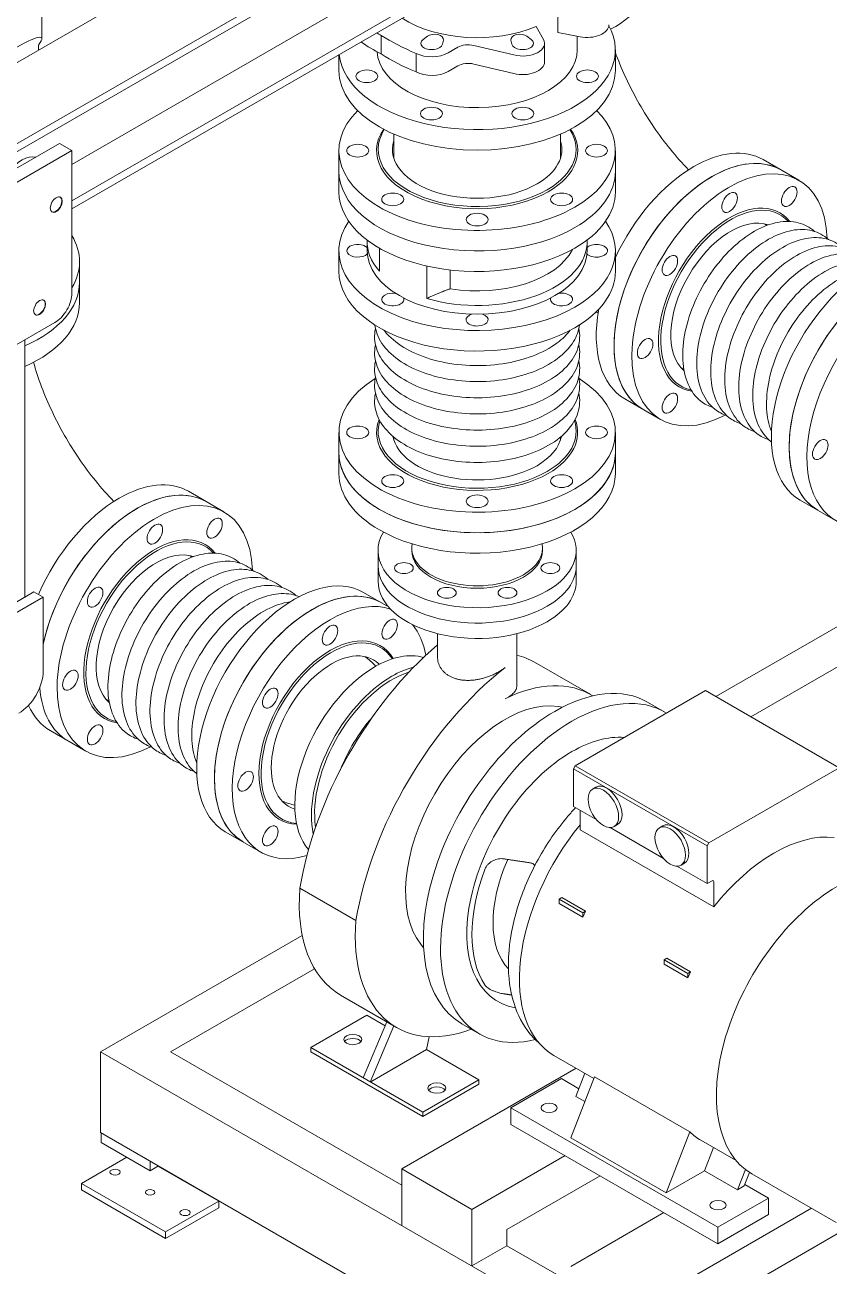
# Model space of a CAD drawing. Header units: millimetres. Extents: x -312439 to 477422, y -331570 to 212570.
# Drawn here: x 350390 to 351384, y 64140 to 65676 of the extents above; entities that cross this region are included whole.
import ezdxf

# ---------------------------------------------------------------- set-up
doc = ezdxf.new("R2010")
doc.units = ezdxf.units.MM

msp = doc.modelspace()

# ---------------------------------------------------------------- linework, layer by layer
at = {"color": 3, "linetype": 'Continuous', "lineweight": 0, "extrusion": (-5.55112e-17, 0.816497, 0.57735)}
for p, q in [((349672.139, 65219.984), (352792.291, 67021.405)), ((349758.753, 65169.978), (352878.905, 66971.398)), ((349767.414, 65164.977), (352878.905, 66961.397)), ((350448.155, 65502.996), (352839.928, 66883.887)), ((350448.155, 65457.991), (352878.905, 66861.384)), ((350448.155, 65447.99), (352878.905, 66851.383)), ((350457.549, 65382.545), (350457.549, 65331.739)), ((350427.15, 65307.282), (350365.625, 65271.76)), ((350389.976, 64967.622), (350389.976, 65285.82)), ((350401.302, 64974.161), (350326.427, 64930.932)), ((350337.767, 64924.384), (350412.642, 64967.613)), ((350401.302, 64974.161), (350412.642, 64967.613)), ((350412.642, 64967.613), (350412.642, 64876.102))]:
    msp.add_line(p, q, dxfattribs=at)
at = {"color": 0, "linetype": 'Continuous', "lineweight": 0, "extrusion": (-5.55112e-17, 0.816497, 0.57735)}
for p, q in [((350411.003, 65758.893), (350411.003, 65658.25)), ((351049.091, 65665.911), (351049.091, 65688.914)), ((351022.146, 65673.357), (351031.181, 65657.538)), ((351076.491, 65660.695), (351049.091, 65665.911)), ((350830.522, 65639.528), (350830.522, 65662.531)), ((350882.31, 65657.421), (350887.757, 65661.451)), ((350907.389, 65656.757), (350906.305, 65651.683)), ((350992.06, 65651.683), (350990.976, 65656.757)), ((351010.608, 65661.451), (351016.055, 65657.421)), ((351032.545, 65629.633), (351032.545, 65652.636)), ((351072.897, 65644.528), (351072.897, 65661.379)), ((350778.309, 65638.604), (350778.309, 65619.125)), ((350873.661, 65617.249), (350873.661, 65640.252)), ((350925.211, 65647.728), (350913.323, 65640.864)), ((350994.64, 65638.276), (350945.202, 65650.035)), ((351120.056, 65644.528), (351120.056, 65619.125)), ((350925.211, 65624.725), (350913.323, 65617.861)), ((350994.64, 65615.273), (350945.202, 65627.032)), ((350329.411, 65469.097), (350432.947, 65528.873)), ((350432.947, 65528.873), (350448.155, 65520.093)), ((350846.107, 65510.81), (350846.107, 65540.442)), ((351052.258, 65510.81), (351052.258, 65540.442)), ((350344.619, 65460.316), (350448.155, 65520.093)), ((350448.155, 65520.093), (350448.155, 65343.665)), ((350778.309, 65469.106), (350778.309, 65519.913)), ((351120.056, 65469.106), (351120.056, 65519.913)), ((351346.7, 65483.427), (351302.701, 65508.831)), ((351304.329, 65429.391), (351307.577, 65427.516)), ((350813.219, 65406.912), (350813.219, 65396.097)), ((351085.146, 65406.912), (351085.146, 65396.097)), ((350778.309, 65370.694), (350778.309, 65396.097)), ((350828.315, 65399.371), (350828.315, 65370.961)), ((351120.056, 65370.694), (351120.056, 65396.097)), ((350886.914, 65377.236), (350886.914, 65337.129)), ((350915.858, 65349.02), (350915.858, 65372.347)), ((351201.438, 65251.178), (351204.685, 65249.303)), ((351175.827, 65187.466), (351131.827, 65212.869)), ((350778.309, 65171.469), (350778.309, 65120.662)), ((350846.291, 65161.792), (350846.291, 65165.542)), ((351052.074, 65161.792), (351052.074, 65165.542)), ((351120.056, 65171.469), (351120.056, 65120.662)), ((350636.154, 65073.193), (350592.154, 65098.596)), ((351348.361, 65087.853), (351392.36, 65062.45)), ((350826.692, 64987.345), (350826.692, 65025.35)), ((350868.339, 65025.35), (350868.339, 65028.35)), ((351030.026, 65025.35), (351030.026, 65028.35)), ((351071.672, 64987.345), (351071.672, 65025.35)), ((350593.783, 65019.157), (350597.031, 65017.282)), ((350808.688, 64973.581), (350839.622, 64955.721)), ((351244.298, 64844.691), (351443.433, 64959.661)), ((350900.186, 64894.046), (350900.186, 64922.53)), ((350998.178, 64857.819), (350998.178, 64922.53)), ((351287.605, 64819.688), (351458.588, 64918.405)), ((351020.283, 64887.136), (351089.574, 64847.131)), ((351231.346, 64852.169), (351070.245, 64759.157)), ((351398.825, 64755.475), (351231.346, 64852.169)), ((350490.891, 64840.944), (350494.139, 64839.069)), ((351181.181, 64825.562), (351159.922, 64837.836)), ((351049.249, 64832.56), (351054.819, 64831.743)), ((350465.28, 64777.232), (350421.281, 64802.635)), ((351070.245, 64759.157), (351068.119, 64755.475)), ((351068.119, 64755.475), (351068.119, 64708.833)), ((351233.472, 64660.008), (351068.119, 64755.475)), ((351235.598, 64663.691), (351070.245, 64759.157)), ((351396.699, 64756.702), (351235.598, 64663.691)), ((351091.842, 64730.204), (351096.094, 64732.659)), ((351096.968, 64692.177), (351068.119, 64708.833)), ((351076.386, 64704.059), (351076.386, 64680.116)), ((351118.567, 64683.915), (351122.819, 64686.37)), ((351174.519, 64682.471), (351178.771, 64684.926)), ((350637.814, 64677.619), (350681.814, 64652.216)), ((351241.739, 64584.649), (351076.386, 64680.116)), ((351179.644, 64644.443), (351113.442, 64682.665)), ((351235.598, 64663.691), (351233.472, 64660.008)), ((351233.472, 64660.008), (351233.472, 64613.366)), ((351201.244, 64636.182), (351205.496, 64638.637)), ((351233.472, 64613.366), (351196.119, 64634.932)), ((350730.072, 64607.809), (350799.363, 64567.804)), ((351233.472, 64613.366), (351239.613, 64616.912)), ((351241.739, 64615.685), (351241.739, 64584.649)), ((351053.692, 64596.172), (351050.402, 64594.273)), ((351050.402, 64588.797), (351050.402, 64594.273)), ((351050.402, 64594.273), (351079.93, 64577.225)), ((351053.692, 64596.172), (351083.219, 64579.124)), ((351079.93, 64571.75), (351050.402, 64588.797)), ((351083.219, 64579.124), (351079.93, 64577.225)), ((351079.93, 64577.225), (351079.93, 64571.75)), ((350483.635, 64405.522), (350732.886, 64549.427)), ((350879.486, 64538.522), (350882.979, 64534.107)), ((351183.612, 64521.163), (351180.322, 64519.263)), ((351180.322, 64513.788), (351180.322, 64519.263)), ((351180.322, 64519.263), (351209.85, 64502.216)), ((351183.612, 64521.163), (351213.14, 64504.115)), ((350748.042, 64508.171), (350570.248, 64405.522)), ((351209.85, 64496.74), (351180.322, 64513.788)), ((351213.14, 64504.115), (351209.85, 64502.216)), ((351209.85, 64502.216), (351209.85, 64496.74)), ((350780.2, 64475.504), (350849.491, 64435.499)), ((350743.475, 64410.522), (350812.766, 64450.527)), ((350837.549, 64442.393), (350808.436, 64373.017)), ((350812.766, 64450.527), (350835.464, 64437.423)), ((350951.513, 64427.764), (350930.253, 64440.038)), ((350846.211, 64437.393), (350817.097, 64368.017)), ((350886.388, 64408.022), (350889.86, 64424.088)), ((350743.475, 64405.522), (350743.475, 64410.522)), ((350882.057, 64330.512), (350743.475, 64410.522)), ((350817.097, 64368.017), (350886.388, 64408.022)), ((350886.388, 64408.022), (350951.348, 64370.517)), ((351304.967, 63931.325), (350483.635, 64405.522)), ((350483.635, 64405.522), (350483.635, 64305.509)), ((350570.248, 64405.522), (350856.073, 64240.501)), ((350743.475, 64405.522), (350882.057, 64325.511)), ((351093.32, 64372.527), (351044.187, 64400.894)), ((350856.073, 64260.503), (351071.712, 64385.003)), ((351082.481, 64378.785), (351071.354, 64350.11)), ((350951.348, 64370.517), (350882.057, 64330.512)), ((350882.057, 64325.511), (350951.348, 64365.516)), ((350951.348, 64365.516), (350951.348, 64370.517)), ((350990.914, 64336.081), (351053.512, 64372.222)), ((351075.098, 64359.759), (351053.512, 64372.222)), ((351094.089, 64374.508), (351064.859, 64299.172)), ((351212.198, 64306.318), (351094.089, 64374.508)), ((351082.194, 64343.851), (351071.354, 64350.11)), ((350882.057, 64325.511), (350882.057, 64330.512)), ((350990.914, 64336.081), (351246.897, 64188.289)), ((350990.914, 64336.081), (350990.914, 64315.624)), ((351246.897, 64167.832), (350990.914, 64315.624)), ((351304.967, 63831.312), (350483.635, 64305.509)), ((350484.233, 64293.254), (350484.233, 64305.164)), ((351212.198, 64306.318), (351182.968, 64230.981)), ((350484.233, 64293.254), (350544.862, 64258.249)), ((351182.968, 64230.981), (351064.859, 64299.172)), ((351269.35, 64270.896), (351225.839, 64296.017)), ((351230.33, 64258.325), (351241.456, 64287.001)), ((350459.916, 64242.535), (350515.998, 64274.914)), ((350544.862, 64258.249), (350544.862, 64270.159)), ((350942.686, 64210.497), (351057.843, 64276.983)), ((350544.862, 64258.249), (350555.177, 64264.204)), ((350554.606, 64263.875), (350629.678, 64220.532)), ((350856.073, 64190.494), (350856.073, 64260.503)), ((350942.686, 64210.497), (350856.073, 64260.503)), ((351182.968, 64230.981), (351230.33, 64258.325)), ((351271.195, 64234.732), (351230.33, 64258.325)), ((351280.921, 64259.796), (351271.195, 64234.732)), ((351279.378, 64239.456), (351285.91, 64256.29)), ((351393.231, 64194.243), (351288.667, 64254.613)), ((350459.916, 64234.534), (350459.916, 64242.535)), ((350563.852, 64182.527), (350459.916, 64242.535)), ((350985.993, 64185.494), (351101.15, 64251.979)), ((351279.378, 64239.456), (351271.195, 64234.732)), ((351309.495, 64224.43), (351280.127, 64241.386)), ((350563.852, 64174.526), (350459.916, 64234.534)), ((351246.897, 64188.289), (351309.495, 64224.43)), ((351309.495, 64224.43), (351309.495, 64203.973)), ((350629.678, 64220.532), (350563.852, 64182.527)), ((350629.678, 64212.531), (350563.852, 64174.526)), ((350629.678, 64212.531), (350629.678, 64220.532)), ((350942.686, 64140.488), (350942.686, 64210.497)), ((351151.425, 64089.982), (351362.621, 64211.916)), ((351064.812, 64139.988), (351179.968, 64206.474)), ((351309.495, 64203.973), (351246.897, 64167.832)), ((350563.852, 64174.526), (350563.852, 64182.527)), ((350985.993, 64165.491), (350985.993, 64185.494)), ((351194.732, 64064.978), (351407.102, 64187.59)), ((351246.897, 64188.289), (351246.897, 64167.832)), ((350985.993, 64165.491), (350942.686, 64140.488)), ((350985.993, 64165.491), (351064.812, 64119.985))]:
    msp.add_line(p, q, dxfattribs=at)
at = {"color": 0, "linetype": 'Continuous', "lineweight": 0}
for centre, major_axis, ratio, start_param, end_param in [((350997.222, 65741.973), (-170.874, 0), 0.57735027, 2.32505163, 3.14159265), ((350949.182, 65731.039), (-123.715, 0), 0.57735027, 0.7238005, 2.20157488), ((350949.182, 65644.528), (-170.874, 0), 0.57735027, 0.05838482, 3.44945026), ((351084.982, 65675.561), (27.112, 0), 0.57735027, 4.39388168, 6.28318531), ((350286.676, 65567.753), (124.003, 91.611), 0.09789593, 5.96786838, 8.02490344), ((351004.328, 65751.708), (-260.694, 0), 0.57735027, 0.70361666, 0.84101764), ((351004.328, 65774.711), (-260.694, 0), 0.57735027, 0.81177877, 0.84101764), ((351024.823, 65762.878), (-260.694, 0), 0.57735027, 0.72977869, 0.95225659), ((350892.933, 65652.636), (-13.474, 0), 0.57735027, 5.62055264, 9.30201088), ((350896.448, 65657.536), (11.024, 0), 0.57735027, 6.16041823, 8.76214529), ((350938.203, 65640.227), (-18.373, 0), 0.57735027, 4.32160129, 5.49778714), ((351001.917, 65657.536), (11.024, 0), 0.57735027, 0.66263109, 3.26435815), ((351005.432, 65652.636), (-13.474, 0), 0.57735027, 0.1227655, 3.80422374), ((351005.432, 65652.636), (-27.112, 0), 0.57735027, 1.16137975, 3.46009996), ((350949.182, 65644.528), (-123.715, 0), 0.57735027, 0.03300457, 3.14159265), ((351024.823, 65739.875), (-260.694, 0), 0.57735027, 0.72977869, 0.95225659), ((350892.933, 65652.636), (-28.836, 0), 0.57735027, 0.83882349, 2.35619449), ((350938.203, 65617.224), (-18.373, 0), 0.57735027, 4.32160129, 5.49778714), ((351005.432, 65629.633), (-27.112, 0), 0.57735027, 1.16137975, 3.14159265), ((350949.182, 65619.125), (-170.874, 0), 0.57735027, 0, 3.14159265), ((350892.933, 65629.633), (-28.836, 0), 0.57735027, 0.83882349, 2.35619449), ((350949.182, 65519.913), (-170.874, 0), 0.57735027, 5.75631391, 8.6393798), ((350949.182, 65519.913), (-170.874, 0), 0.57735027, 2.35619449, 3.66846405), ((350949.182, 65519.913), (124.327, 0), 0.57735027, 2.76310897, 5.49778714), ((350949.182, 65521.513), (122.368, 0), 0.57735027, 2.78715383, 5.49778714), ((350949.182, 65521.513), (122.368, 0), 0.57735027, 5.49778714, 6.63762413), ((350949.182, 65519.913), (124.327, 0), 0.57735027, 5.49778714, 6.66166899), ((350949.182, 65521.513), (104.729, 0), 0.57735027, 2.96365333, 5.49778714), ((350949.182, 65521.513), (104.729, 0), 0.57735027, 5.49778714, 6.46112463), ((351239.264, 65348.148), (-85.437, -147.981), 0.57735027, 3.14159265, 6.28318531), ((351261.263, 65335.447), (-85.437, -147.981), 0.57735027, 2.40088063, 7.02389733), ((351217.264, 65360.85), (-85.437, -147.981), 0.57735027, 3.14159265, 3.92699082), ((351217.264, 65360.85), (-85.437, -147.981), 0.57735027, 3.92699082, 4.86187121), ((351239.264, 65348.148), (85.437, 147.981), 0.57735027, 0, 0.78539816), ((350949.182, 65494.509), (170.874, 0), 0.57735027, 3.14159265, 5.49778714), ((350949.182, 65494.509), (170.874, 0), 0.57735027, 5.49778714, 6.28318531), ((351239.264, 65348.148), (85.437, 147.981), 0.57735027, 0.78539816, 3.14159265), ((350949.182, 65469.106), (170.874, 0), 0.57735027, 3.14159265, 5.49778714), ((350949.182, 65469.106), (170.874, 0), 0.57735027, 5.49778714, 6.28318531), ((351261.263, 65335.447), (-62.164, -107.671), 0.57735027, 2.91551375, 6.50926421), ((351262.649, 65334.646), (-61.184, -105.973), 0.57735027, 2.95808865, 6.46668931), ((351262.649, 65334.646), (-52.364, -90.698), 0.57735027, 3.24907876, 6.1756992), ((350949.182, 65396.097), (170.874, 0), 0.57735027, 2.76255435, 5.49778714), ((350949.182, 65396.097), (170.874, 0), 0.57735027, 5.49778714, 6.66222361), ((350949.182, 65406.912), (-135.964, 0), 0.57735027, 6.25269826, 6.75890086), ((350949.182, 65406.912), (-135.964, 0), 0.57735027, 1.09508077, 3.1720797), ((351433.798, 65235.834), (-85.437, -147.981), 0.57735027, 3.14159265, 6.28318531), ((350801.582, 65396.097), (13.596, 0), 0.57735027, 2.35619449, 5.76390567), ((350801.582, 65396.097), (13.596, 0), 0.57735027, 0.543593, 2.35619449), ((350949.182, 65396.097), (-135.964, 0), 0.57735027, 0, 3.14159265), ((350949.182, 65417.072), (-122.49, 0), 0.57735027, 1.29526549, 2.86302008), ((351096.783, 65396.097), (13.596, 0), 0.57735027, 3.66087229, 8.6393798), ((351096.783, 65396.097), (13.596, 0), 0.57735027, 2.35619449, 2.59799965), ((351455.797, 65223.132), (85.437, 147.981), 0.57735027, 0, 3.14159265), ((351455.797, 65223.132), (-85.437, -147.981), 0.57735027, 3.14159265, 6.28318531), ((351477.797, 65210.431), (-85.437, -147.981), 0.57735027, 3.25779754, 6.83046678), ((350949.182, 65370.694), (-170.874, 0), 0.57735027, 0, 2.35619449), ((350949.182, 65370.694), (-170.874, 0), 0.57735027, 2.35619449, 3.14159265), ((350844.813, 65335.839), (13.596, 0), 0.57735027, 1.3046778, 2.35619449), ((351053.552, 65335.839), (13.596, 0), 0.57735027, 2.87547412, 8.12010016), ((350844.813, 65335.839), (13.596, 0), 0.57735027, 2.35619449, 6.54930384), ((350949.182, 65310.88), (13.596, 0), 0.57735027, 2.35619449, 7.334702), ((350949.182, 65310.88), (13.596, 0), 0.57735027, 2.09007596, 2.35619449), ((351217.264, 65360.85), (-85.437, -147.981), 0.57735027, 5.27452148, 6.28318531), ((350949.182, 65171.469), (-170.874, 0), 0.57735027, 5.54247328, 8.6393798), ((350949.182, 65171.469), (-170.874, 0), 0.57735027, 2.35619449, 3.88230468), ((350949.182, 65171.469), (-124.327, 0), 0.57735027, 6.0571064, 8.6393798), ((350949.182, 65173.069), (122.368, 0), 0.57735027, 2.95808865, 5.49778714), ((350949.182, 65173.069), (122.368, 0), 0.57735027, 5.49778714, 6.46668931), ((350949.182, 65171.469), (-124.327, 0), 0.57735027, 2.35619449, 3.36767156), ((350949.182, 65173.069), (104.729, 0), 0.57735027, 3.24907876, 5.49778714), ((350949.182, 65173.069), (104.729, 0), 0.57735027, 5.49778714, 6.1756992), ((350949.182, 65146.065), (170.874, 0), 0.57735027, 3.14159265, 5.49778714), ((350949.182, 65146.065), (-170.874, 0), 0.57735027, 0, 0.78539816), ((350949.182, 65146.065), (-170.874, 0), 0.57735027, 0.78539816, 3.14159265), ((350949.182, 65146.065), (170.874, 0), 0.57735027, 5.49778714, 6.28318531), ((350949.182, 65120.662), (170.874, 0), 0.57735027, 3.14159265, 3.92699082), ((350949.182, 65120.662), (170.874, 0), 0.57735027, 3.92699082, 6.28318531), ((350528.717, 64937.914), (-85.437, -147.981), 0.57735027, 3.14159265, 5.21644143), ((350550.717, 64925.212), (-85.437, -147.981), 0.57735027, 2.40088063, 7.02389733), ((350506.717, 64950.616), (-85.437, -147.981), 0.57735027, 3.14159265, 3.92699082), ((350528.717, 64937.914), (85.437, 147.981), 0.57735027, 0, 0.78539816), ((350506.717, 64950.616), (-85.437, -147.981), 0.57735027, 3.92699082, 4.90266523), ((350528.717, 64937.914), (85.437, 147.981), 0.57735027, 0.78539816, 2.07484878), ((350550.717, 64925.212), (-62.164, -107.671), 0.57735027, 2.91551375, 6.50926421), ((350552.103, 64924.412), (-61.184, -105.973), 0.57735027, 2.95808865, 6.46668931), ((350949.182, 65025.35), (-122.49, 0), 0.57735027, 5.95438585, 8.6393798), ((350949.182, 65025.35), (-122.49, 0), 0.57735027, 2.35619449, 3.47039211), ((350552.103, 64924.412), (-52.364, -90.698), 0.57735027, 3.24907876, 6.1756992), ((350949.182, 65028.35), (-80.843, 0), 0.57735027, 6.17068429, 8.6393798), ((350949.182, 65025.35), (-80.843, 0), 0.57735027, 0, 3.14159265), ((350949.182, 65028.35), (-80.843, 0), 0.57735027, 2.35619449, 3.25409367), ((350949.182, 65006.348), (-122.49, 0), 0.57735027, 0, 2.35619449), ((350949.182, 65006.348), (122.49, 0), 0.57735027, 3.14159265, 5.49778714), ((350949.182, 65006.348), (-122.49, 0), 0.57735027, 2.35619449, 3.14159265), ((350949.182, 65006.348), (122.49, 0), 0.57735027, 5.49778714, 6.28318531), ((350723.251, 64825.6), (-85.437, -147.981), 0.57735027, 3.14159265, 6.28318531), ((350745.251, 64812.898), (85.437, 147.981), 0.57735027, 0, 3.14159265), ((350745.251, 64812.898), (-85.437, -147.981), 0.57735027, 3.14159265, 6.28318531), ((350949.182, 64987.345), (122.49, 0), 0.57735027, 3.14159265, 5.49778714), ((350949.182, 64987.345), (122.49, 0), 0.57735027, 5.49778714, 6.28318531), ((350767.251, 64800.197), (-85.437, -147.981), 0.57735027, 3.25779754, 6.83046678), ((350767.251, 64800.197), (-85.437, -147.981), 0.57735027, 2.55320187, 2.91955084), ((350767.251, 64800.197), (-62.164, -107.671), 0.57735027, 2.83101869, 6.58061683), ((350768.637, 64799.396), (61.184, 105.973), 0.57735027, 6.00218846, 9.692299), ((350768.637, 64799.396), (52.364, 90.698), 0.57735027, 6.13454647, 9.55994098), ((350954.534, 64682.991), (162.178, 280.901), 0.57735027, 1.0246297, 2.14926642), ((350822.9, 64767.217), (-70.126, -121.461), 0.57735027, 3.27906707, 3.92699082), ((350902.164, 64682.549), (118.119, 204.587), 0.57735027, 0, 0.17306186), ((350822.9, 64767.217), (-70.126, -121.461), 0.57735027, 3.92699082, 6.09301787), ((350843.514, 64755.316), (70.126, 121.461), 0.57735027, 0.78539816, 2.57224052), ((350843.514, 64755.316), (67.37, 116.687), 0.57735027, 0.56107712, 2.51834837), ((351023.824, 64642.986), (162.178, 280.901), 0.57735027, 0.96068103, 2.14926642), ((350843.514, 64755.316), (70.126, 121.461), 0.57735027, 0.50718498, 0.78539816), ((350528.717, 64937.914), (-85.437, -147.981), 0.57735027, 5.58820581, 6.28318531), ((350528.717, 64937.914), (85.437, 147.981), 0.57735027, 2.44661315, 3.14159265), ((350971.455, 64642.544), (118.119, 204.587), 0.57735027, 6.2612187, 6.99444699), ((351045.087, 64638.937), (114.834, 198.899), 0.57735027, 0, 0.78539816), ((350983.828, 64674.306), (87.084, 150.833), 0.57735027, 0.22537246, 2.91622019), ((351066.347, 64626.663), (114.834, 198.899), 0.57735027, 6.26557505, 7.06858347), ((350506.717, 64950.616), (-85.437, -147.981), 0.57735027, 5.87974787, 6.28318531), ((351045.087, 64638.937), (114.834, 198.899), 0.57735027, 0.78539816, 3.14159265), ((350861.703, 64744.815), (67.37, 116.687), 0.57735027, 1.24510116, 1.8226036), ((351066.347, 64626.663), (114.834, 198.899), 0.57735027, 0.78539816, 3.64421708), ((351066.347, 64626.663), (91.867, 159.119), 0.57735027, 0.26612846, 0.78539816), ((351066.347, 64626.663), (91.867, 159.119), 0.57735027, 0.78539816, 3.35938218), ((351109.457, 64709.515), (13.363, -23.145), 0.57735027, 0, 3.14159265), ((351147.488, 64579.816), (103.301, 178.922), 0.57735027, 1.29370703, 3.14159265), ((351192.133, 64661.781), (13.363, -23.145), 0.57735027, 0, 3.14159265), ((351316.148, 64482.44), (-103.301, -178.922), 0.57735027, 3.39257562, 4.46140601), ((351070.599, 64624.208), (71.972, 124.659), 0.57735027, 1.74703907, 2.97864615), ((351070.599, 64624.208), (90.466, 156.691), 0.57735027, 1.853373, 2.85901598), ((350903.159, 64688.474), (-122.959, -212.97), 0.57735027, 5.40168289, 6.28318531), ((351394.189, 64437.384), (105.522, 182.77), 0.57735027, 0.78539816, 3.14159265), ((351239.613, 64614.457), (1.503, 2.604), 0.57735027, 5.49778714, 7.06858347), ((351201.582, 64548.585), (-103.301, -178.922), 0.57735027, 4.87149733, 4.91100557), ((350972.45, 64648.469), (-122.959, -212.97), 0.57735027, 5.40168289, 6.89290617), ((351331.502, 64473.576), (-103.301, -178.922), 0.57735027, 4.87149733, 4.91100557), ((350795.444, 64415.523), (11.024, 0), 0.57735027, 0.40371469, 2.73787797), ((350899.38, 64355.515), (11.024, 0), 0.57735027, 0.40371469, 2.73787797), ((351329.14, 64474.939), (103.301, 178.922), 0.57735027, 2.99889229, 3.14159265)]:
    msp.add_ellipse(centre, major_axis=major_axis, ratio=ratio, start_param=start_param, end_param=end_param, dxfattribs=at)
for centre, major_axis in [((350812.817, 65611.917), (-13.596, 0)), ((351085.548, 65611.917), (-13.596, 0)), ((350892.698, 65565.798), (-13.596, 0)), ((351005.667, 65565.798), (-13.596, 0)), ((350801.582, 65519.913), (-13.596, 0)), ((351096.783, 65519.913), (-13.596, 0)), ((350844.813, 65459.655), (-13.596, 0)), ((351053.552, 65459.655), (-13.596, 0)), ((351261.263, 65455.962), (-6.798, -11.775)), ((351335.064, 65463.272), (-6.798, -11.775)), ((350949.182, 65434.696), (-13.596, 0)), ((351187.463, 65378.055), (-6.798, -11.775)), ((351156.894, 65275.189), (-6.798, -11.775)), ((351187.463, 65207.621), (-6.798, -11.775)), ((350801.582, 65171.469), (-13.596, 0)), ((351096.783, 65171.469), (-13.596, 0)), ((351373.428, 65150.173), (-6.798, -11.775)), ((350844.813, 65111.211), (-13.596, 0)), ((351053.552, 65111.211), (-13.596, 0)), ((350949.182, 65086.251), (-13.596, 0)), ((350624.517, 65053.038), (-6.798, -11.775)), ((350550.717, 65045.728), (-6.798, -11.775)), ((350858.65, 65003.699), (11.637, 0)), ((351039.715, 65003.699), (11.637, 0)), ((350476.917, 64967.821), (-6.798, -11.775)), ((350911.683, 64973.081), (11.637, 0)), ((350986.682, 64973.081), (11.637, 0)), ((350767.251, 64920.712), (-6.798, -11.775)), ((350841.051, 64928.022), (-6.798, -11.775)), ((350446.348, 64864.955), (-6.798, -11.775)), ((350693.451, 64842.805), (-6.798, -11.775)), ((350476.917, 64797.387), (-6.798, -11.775)), ((350662.882, 64739.939), (-6.798, -11.775)), ((351105.205, 64707.06), (13.363, -23.145)), ((350693.451, 64672.371), (-6.798, -11.775)), ((351187.881, 64659.326), (13.363, -23.145)), ((350795.444, 64420.523), (-11.024, 0)), ((350899.38, 64360.516), (-11.024, 0)), ((351038.158, 64336.081), (-10.022, 0)), ((350501.49, 64256.537), (-6.431, 0)), ((350544.797, 64231.534), (-5.818, 0)), ((350588.104, 64206.53), (-6.431, 0)), ((351246.897, 64215.566), (10.022, 0))]:
    msp.add_ellipse(centre, major_axis=major_axis, ratio=0.57735027, dxfattribs=at)
at = {"color": 3, "linetype": 'Continuous', "lineweight": 0}
for centre, major_axis, start_param, end_param in [((350386.691, 65477.448), (19.132, 33.138), 0.12737858, 1.44341775), ((350428.415, 65453.358), (5.23, 9.059), 3.17662725, 5.49778714), ((350428.415, 65453.358), (5.23, 9.059), 5.49778714, 6.24815071), ((350286.676, 65382.545), (-170.874, 0), 2.80846561, 3.4747197), ((350286.676, 65357.142), (-170.874, 0), 2.21998604, 3.14159265), ((350427.15, 65331.537), (-14.853, -25.726), 0.78539816, 2.35619449), ((350286.676, 65331.739), (-170.874, 0), 2.21998604, 3.14159265), ((350407.827, 65326.167), (5.23, 9.059), 3.17662725, 5.49778714), ((350407.827, 65326.167), (5.23, 9.059), 5.49778714, 6.24815071), ((350382.597, 64858.755), (-21.245, -36.797), 0.78539816, 2.35619449)]:
    msp.add_ellipse(centre, major_axis=major_axis, ratio=0.57735027, start_param=start_param, end_param=end_param, dxfattribs=at)
for centre in [(350428.782, 65453.147), (350408.194, 65325.955)]:
    msp.add_ellipse(centre, major_axis=(5.23, 9.059), ratio=0.57735027, dxfattribs=at)
at = {"color": 0, "linetype": 'Continuous', "lineweight": 0}
for points, knots in [([(350407.347, 65651.083), (350407.301, 65651.022), (350407.257, 65650.947), (350407.138, 65650.69), (350407.068, 65650.47), (350406.954, 65649.932), (350406.91, 65649.614), (350406.851, 65648.902), (350406.837, 65648.508), (350406.837, 65647.682), (350406.851, 65647.227), (350406.91, 65646.259), (350406.954, 65645.747), (350407.044, 65644.928), (350407.08, 65644.627), (350407.12, 65644.326)], [17.89795356, 17.89795356, 17.89795356, 17.89795356, 18.55921682, 18.55921682, 19.79774199, 19.79774199, 21.03626716, 21.03626716, 22.27479234, 22.27479234, 23.51331751, 23.51331751, 24.75184268, 24.75184268, 25.45758956, 25.45758956, 25.45758956, 25.45758956]), ([(351120.056, 65641.275), (351120.447, 65640.21), (351120.843, 65639.145), (351128.849, 65617.903), (351138.481, 65597.46), (351161.04, 65558.028), (351174.011, 65539.067), (351195.237, 65512.863), (351202.891, 65504.256), (351210.628, 65496.326)], [0.493285146, 0.493285146, 0.493285146, 0.493285146, 0.507609134, 0.507609134, 0.778558045, 0.778558045, 1.053396997, 1.053396997, 1.20100199, 1.20100199, 1.20100199, 1.20100199]), ([(351366.228, 65419.992), (351360.533, 65425.173), (351353.696, 65428.848), (351338.345, 65432.788), (351329.8, 65432.907), (351311.594, 65429.53), (351301.878, 65425.78), (351282.434, 65414.709), (351272.708, 65407.297), (351254.377, 65389.67), (351245.773, 65379.461), (351230.516, 65357.3), (351223.86, 65345.356), (351213.126, 65320.881), (351209.05, 65308.355), (351203.908, 65283.894), (351202.851, 65271.966), (351203.996, 65249.874), (351206.198, 65239.704), (351213.805, 65222.475), (351219.129, 65215.321), (351230.21, 65206.607), (351235.176, 65203.98), (351240.527, 65202.272)], [0.66022736, 0.66022736, 0.66022736, 0.66022736, 0.94527954, 0.94527954, 1.24360278, 1.24360278, 1.56390403, 1.56390403, 1.8920444, 1.8920444, 2.21939584, 2.21939584, 2.5456685, 2.5456685, 2.87204299, 2.87204299, 3.19962738, 3.19962738, 3.52747854, 3.52747854, 3.84420963, 3.84420963, 4.05216162, 4.05216162, 4.05216162, 4.05216162]), ([(351383.551, 65409.991), (351377.856, 65415.172), (351371.019, 65418.846), (351355.667, 65422.786), (351347.123, 65422.905), (351328.916, 65419.529), (351319.201, 65415.779), (351299.757, 65404.707), (351290.031, 65397.296), (351271.699, 65379.668), (351263.096, 65369.46), (351247.839, 65347.298), (351241.183, 65335.354), (351230.449, 65310.88), (351226.372, 65298.353), (351221.23, 65273.893), (351220.174, 65261.965), (351221.319, 65239.873), (351223.521, 65229.703), (351231.128, 65212.474), (351236.451, 65205.319), (351247.533, 65196.606), (351252.499, 65193.979), (351257.85, 65192.271)], [0.66022736, 0.66022736, 0.66022736, 0.66022736, 0.94527954, 0.94527954, 1.24360278, 1.24360278, 1.56390403, 1.56390403, 1.8920444, 1.8920444, 2.21939584, 2.21939584, 2.5456685, 2.5456685, 2.87204299, 2.87204299, 3.19962738, 3.19962738, 3.52747854, 3.52747854, 3.84420963, 3.84420963, 4.05216162, 4.05216162, 4.05216162, 4.05216162]), ([(351400.873, 65399.99), (351395.178, 65405.171), (351388.342, 65408.845), (351372.99, 65412.785), (351364.445, 65412.904), (351346.239, 65409.528), (351336.524, 65405.778), (351317.079, 65394.706), (351307.353, 65387.294), (351289.022, 65369.667), (351280.418, 65359.459), (351265.162, 65337.297), (351258.506, 65325.353), (351247.771, 65300.878), (351243.695, 65288.352), (351238.553, 65263.892), (351237.497, 65251.964), (351238.641, 65229.872), (351240.844, 65219.701), (351248.45, 65202.473), (351253.774, 65195.318), (351264.856, 65186.605), (351269.822, 65183.977), (351275.172, 65182.269)], [0.66022736, 0.66022736, 0.66022736, 0.66022736, 0.94527954, 0.94527954, 1.24360278, 1.24360278, 1.56390403, 1.56390403, 1.8920444, 1.8920444, 2.21939584, 2.21939584, 2.5456685, 2.5456685, 2.87204299, 2.87204299, 3.19962738, 3.19962738, 3.52747854, 3.52747854, 3.84420963, 3.84420963, 4.05216162, 4.05216162, 4.05216162, 4.05216162]), ([(351418.196, 65389.988), (351412.501, 65395.169), (351405.664, 65398.844), (351390.313, 65402.784), (351381.768, 65402.903), (351363.562, 65399.526), (351353.847, 65395.776), (351334.402, 65384.705), (351324.676, 65377.293), (351306.345, 65359.666), (351297.741, 65349.458), (351282.484, 65327.296), (351275.828, 65315.352), (351265.094, 65290.877), (351261.018, 65278.351), (351255.876, 65253.891), (351254.819, 65241.963), (351255.964, 65219.87), (351258.167, 65209.7), (351265.773, 65192.472), (351271.097, 65185.317), (351282.178, 65176.603), (351287.145, 65173.976), (351292.495, 65172.268)], [0.66022736, 0.66022736, 0.66022736, 0.66022736, 0.94527954, 0.94527954, 1.24360278, 1.24360278, 1.56390403, 1.56390403, 1.8920444, 1.8920444, 2.21939584, 2.21939584, 2.5456685, 2.5456685, 2.87204299, 2.87204299, 3.19962738, 3.19962738, 3.52747854, 3.52747854, 3.84420963, 3.84420963, 4.05216162, 4.05216162, 4.05216162, 4.05216162]), ([(351435.519, 65379.987), (351429.824, 65385.168), (351422.987, 65388.843), (351407.635, 65392.783), (351399.091, 65392.902), (351380.884, 65389.525), (351371.169, 65385.775), (351351.725, 65374.703), (351341.999, 65367.292), (351323.667, 65349.664), (351315.064, 65339.456), (351299.807, 65317.294), (351293.151, 65305.351), (351282.417, 65280.876), (351278.34, 65268.35), (351273.198, 65243.889), (351272.142, 65231.961), (351273.287, 65209.869), (351275.489, 65199.699), (351283.096, 65182.47), (351288.419, 65175.316), (351299.501, 65166.602), (351304.467, 65163.975), (351309.818, 65162.267)], [0.66022736, 0.66022736, 0.66022736, 0.66022736, 0.94527954, 0.94527954, 1.24360278, 1.24360278, 1.56390403, 1.56390403, 1.8920444, 1.8920444, 2.21939584, 2.21939584, 2.5456685, 2.5456685, 2.87204299, 2.87204299, 3.19962738, 3.19962738, 3.52747854, 3.52747854, 3.84420963, 3.84420963, 4.05216162, 4.05216162, 4.05216162, 4.05216162]), ([(351439.532, 65378.505), (351437.363, 65379.42), (351435.116, 65380.174), (351424.958, 65382.781), (351416.413, 65382.9), (351398.207, 65379.524), (351388.492, 65375.774), (351369.048, 65364.702), (351359.321, 65357.291), (351340.99, 65339.663), (351332.386, 65329.455), (351317.13, 65307.293), (351310.474, 65295.349), (351299.739, 65270.874), (351295.663, 65258.348), (351290.521, 65233.888), (351289.465, 65221.96), (351290.61, 65199.868), (351292.812, 65189.698), (351300.418, 65172.469), (351305.742, 65165.314), (351312.656, 65159.878), (351312.881, 65159.704), (351313.108, 65159.533)], [0.85757682, 0.85757682, 0.85757682, 0.85757682, 0.94527954, 0.94527954, 1.24360278, 1.24360278, 1.56390403, 1.56390403, 1.8920444, 1.8920444, 2.21939584, 2.21939584, 2.5456685, 2.5456685, 2.87204299, 2.87204299, 3.19962738, 3.19962738, 3.52747854, 3.52747854, 3.84420963, 3.84420963, 3.85481216, 3.85481216, 3.85481216, 3.85481216]), ([(351428.293, 65372.029), (351427.166, 65371.877), (351426.034, 65371.697), (351415.456, 65369.746), (351405.728, 65366), (351386.255, 65354.932), (351376.513, 65347.517), (351358.152, 65329.877), (351349.534, 65319.66), (351334.254, 65297.478), (351327.587, 65285.522), (351316.834, 65261.02), (351312.75, 65248.479), (351307.597, 65223.984), (351306.537, 65212.037), (351307.649, 65190.56), (351309.633, 65180.924), (351313.097, 65172.504)], [1.20426216, 1.20426216, 1.20426216, 1.20426216, 1.24278882, 1.24278882, 1.56302814, 1.56302814, 1.89134823, 1.89134823, 2.21887437, 2.21887437, 2.54529526, 2.54529526, 2.87181858, 2.87181858, 3.19957844, 3.19957844, 3.50812682, 3.50812682, 3.50812682, 3.50812682]), ([(350823.482, 65300.108), (350823.201, 65298.82), (350822.974, 65297.526), (350821.765, 65288.404), (350822.754, 65280.434), (350828.621, 65265.108), (350833.576, 65257.779), (350847.127, 65244.117), (350855.955, 65237.869), (350876.493, 65227.311), (350888.25, 65223.035), (350913.368, 65216.917), (350926.721, 65215.069), (350953.699, 65213.943), (350967.318, 65214.659), (350993.523, 65218.587), (351006.103, 65221.8), (351029.013, 65230.477), (351039.333, 65235.946), (351056.593, 65248.724), (351063.55, 65256.035), (351072.968, 65271.642), (351075.595, 65279.899), (351076.09, 65292.213), (351075.737, 65296.192), (351074.883, 65300.108)], [2.23102369, 2.23102369, 2.23102369, 2.23102369, 2.27981164, 2.27981164, 2.57372041, 2.57372041, 2.8762787, 2.8762787, 3.19952139, 3.19952139, 3.52776299, 3.52776299, 3.85483092, 3.85483092, 4.18102291, 4.18102291, 4.50756468, 4.50756468, 4.83542896, 4.83542896, 5.16253334, 5.16253334, 5.47458971, 5.47458971, 5.62295795, 5.62295795, 5.62295795, 5.62295795]), ([(350822.759, 65304.324), (350823.244, 65300.453), (350824.216, 65296.62), (350828.621, 65285.111), (350833.576, 65277.782), (350847.127, 65264.12), (350855.955, 65257.872), (350876.493, 65247.314), (350888.25, 65243.038), (350913.368, 65236.919), (350926.721, 65235.071), (350953.699, 65233.945), (350967.318, 65234.661), (350993.523, 65238.589), (351006.103, 65241.803), (351029.013, 65250.48), (351039.333, 65255.949), (351056.593, 65268.726), (351063.55, 65276.038), (351072.246, 65290.448), (351074.729, 65297.318), (351075.606, 65304.324)], [2.42837314, 2.42837314, 2.42837314, 2.42837314, 2.57372041, 2.57372041, 2.8762787, 2.8762787, 3.19952139, 3.19952139, 3.52776299, 3.52776299, 3.85483092, 3.85483092, 4.18102291, 4.18102291, 4.50756468, 4.50756468, 4.83542896, 4.83542896, 5.16253334, 5.16253334, 5.42560849, 5.42560849, 5.42560849, 5.42560849]), ([(350833.987, 65297.829), (350835.809, 65295.466), (350837.824, 65293.175), (350847.029, 65283.892), (350855.87, 65277.634), (350876.438, 65267.06), (350888.213, 65262.778), (350913.366, 65256.654), (350926.736, 65254.805), (350953.745, 65253.683), (350967.38, 65254.402), (350993.613, 65258.342), (351006.206, 65261.563), (351029.141, 65270.261), (351039.472, 65275.743), (351054.522, 65286.902), (351060.005, 65292.158), (351064.378, 65297.829)], [2.77505848, 2.77505848, 2.77505848, 2.77505848, 2.87617692, 2.87617692, 3.19946901, 3.19946901, 3.5278984, 3.5278984, 3.85513103, 3.85513103, 4.18146828, 4.18146828, 4.50816487, 4.50816487, 4.83621388, 4.83621388, 5.07892315, 5.07892315, 5.07892315, 5.07892315]), ([(350823.482, 65280.105), (350823.201, 65278.818), (350822.974, 65277.523), (350821.765, 65268.401), (350822.754, 65260.432), (350828.621, 65245.106), (350833.576, 65237.777), (350847.127, 65224.115), (350855.955, 65217.866), (350876.493, 65207.309), (350888.25, 65203.033), (350913.368, 65196.914), (350926.721, 65195.066), (350953.699, 65193.94), (350967.318, 65194.656), (350993.523, 65198.584), (351006.103, 65201.798), (351029.013, 65210.475), (351039.333, 65215.944), (351056.593, 65228.721), (351063.55, 65236.033), (351072.968, 65251.639), (351075.595, 65259.896), (351076.09, 65272.21), (351075.737, 65276.19), (351074.883, 65280.105)], [2.23102369, 2.23102369, 2.23102369, 2.23102369, 2.27981164, 2.27981164, 2.57372041, 2.57372041, 2.8762787, 2.8762787, 3.19952139, 3.19952139, 3.52776299, 3.52776299, 3.85483092, 3.85483092, 4.18102291, 4.18102291, 4.50756468, 4.50756468, 4.83542896, 4.83542896, 5.16253334, 5.16253334, 5.47458971, 5.47458971, 5.62295795, 5.62295795, 5.62295795, 5.62295795]), ([(350400.684, 65258.254), (350403.484, 65248.296), (350406.831, 65238.106), (350418.303, 65207.668), (350427.934, 65187.226), (350450.493, 65147.794), (350463.464, 65128.833), (350484.691, 65102.629), (350492.345, 65094.021), (350500.082, 65086.092)], [0.369794337, 0.369794337, 0.369794337, 0.369794337, 0.507609134, 0.507609134, 0.778558045, 0.778558045, 1.053396997, 1.053396997, 1.20100199, 1.20100199, 1.20100199, 1.20100199]), ([(350823.482, 65260.103), (350823.201, 65258.815), (350822.974, 65257.521), (350821.765, 65248.399), (350822.754, 65240.429), (350828.621, 65225.103), (350833.576, 65217.774), (350847.127, 65204.112), (350855.955, 65197.864), (350876.493, 65187.306), (350888.25, 65183.03), (350913.368, 65176.912), (350926.721, 65175.064), (350953.699, 65173.938), (350967.318, 65174.654), (350993.523, 65178.582), (351006.103, 65181.795), (351029.013, 65190.472), (351039.333, 65195.941), (351056.593, 65208.719), (351063.55, 65216.03), (351072.968, 65231.637), (351075.595, 65239.894), (351076.09, 65252.208), (351075.737, 65256.187), (351074.883, 65260.103)], [2.23102369, 2.23102369, 2.23102369, 2.23102369, 2.27981164, 2.27981164, 2.57372041, 2.57372041, 2.8762787, 2.8762787, 3.19952139, 3.19952139, 3.52776299, 3.52776299, 3.85483092, 3.85483092, 4.18102291, 4.18102291, 4.50756468, 4.50756468, 4.83542896, 4.83542896, 5.16253334, 5.16253334, 5.47458971, 5.47458971, 5.62295795, 5.62295795, 5.62295795, 5.62295795]), ([(350823.482, 65240.1), (350823.201, 65238.813), (350822.974, 65237.518), (350821.765, 65228.396), (350822.754, 65220.427), (350828.621, 65205.101), (350833.576, 65197.772), (350847.127, 65184.109), (350855.955, 65177.861), (350876.493, 65167.304), (350888.25, 65163.028), (350913.368, 65156.909), (350926.721, 65155.061), (350953.699, 65153.935), (350967.318, 65154.651), (350993.523, 65158.579), (351006.103, 65161.793), (351029.013, 65170.47), (351039.333, 65175.939), (351056.593, 65188.716), (351063.55, 65196.028), (351072.968, 65211.634), (351075.595, 65219.891), (351076.09, 65232.205), (351075.737, 65236.185), (351074.883, 65240.1)], [2.23102369, 2.23102369, 2.23102369, 2.23102369, 2.27981164, 2.27981164, 2.57372041, 2.57372041, 2.8762787, 2.8762787, 3.19952139, 3.19952139, 3.52776299, 3.52776299, 3.85483092, 3.85483092, 4.18102291, 4.18102291, 4.50756468, 4.50756468, 4.83542896, 4.83542896, 5.16253334, 5.16253334, 5.47458971, 5.47458971, 5.62295795, 5.62295795, 5.62295795, 5.62295795]), ([(350823.482, 65220.098), (350823.201, 65218.81), (350822.974, 65217.516), (350821.765, 65208.394), (350822.754, 65200.424), (350828.621, 65185.098), (350833.576, 65177.769), (350847.127, 65164.107), (350855.955, 65157.859), (350876.493, 65147.301), (350888.25, 65143.025), (350913.368, 65136.907), (350926.721, 65135.059), (350953.699, 65133.933), (350967.318, 65134.649), (350993.523, 65138.577), (351006.103, 65141.79), (351029.013, 65150.467), (351039.333, 65155.936), (351056.593, 65168.714), (351063.55, 65176.025), (351072.968, 65191.632), (351075.595, 65199.889), (351076.09, 65212.203), (351075.737, 65216.182), (351074.883, 65220.098)], [2.23102369, 2.23102369, 2.23102369, 2.23102369, 2.27981164, 2.27981164, 2.57372041, 2.57372041, 2.8762787, 2.8762787, 3.19952139, 3.19952139, 3.52776299, 3.52776299, 3.85483092, 3.85483092, 4.18102291, 4.18102291, 4.50756468, 4.50756468, 4.83542896, 4.83542896, 5.16253334, 5.16253334, 5.47458971, 5.47458971, 5.62295795, 5.62295795, 5.62295795, 5.62295795]), ([(350655.682, 65009.758), (350649.987, 65014.939), (350643.15, 65018.613), (350627.798, 65022.553), (350619.253, 65022.672), (350601.047, 65019.296), (350591.332, 65015.546), (350571.888, 65004.474), (350562.161, 64997.063), (350543.83, 64979.435), (350535.226, 64969.227), (350519.97, 64947.065), (350513.314, 64935.121), (350502.579, 64910.647), (350498.503, 64898.12), (350493.361, 64873.66), (350492.305, 64861.732), (350493.45, 64839.64), (350495.652, 64829.47), (350503.258, 64812.241), (350508.582, 64805.087), (350519.664, 64796.373), (350524.63, 64793.746), (350529.981, 64792.038)], [0.66022736, 0.66022736, 0.66022736, 0.66022736, 0.94527954, 0.94527954, 1.24360278, 1.24360278, 1.56390403, 1.56390403, 1.8920444, 1.8920444, 2.21939584, 2.21939584, 2.5456685, 2.5456685, 2.87204299, 2.87204299, 3.19962738, 3.19962738, 3.52747854, 3.52747854, 3.84420963, 3.84420963, 4.05216162, 4.05216162, 4.05216162, 4.05216162]), ([(350673.004, 64999.757), (350667.309, 65004.938), (350660.472, 65008.612), (350645.121, 65012.552), (350636.576, 65012.671), (350618.37, 65009.295), (350608.655, 65005.545), (350589.21, 64994.473), (350579.484, 64987.062), (350561.153, 64969.434), (350552.549, 64959.226), (350537.293, 64937.064), (350530.637, 64925.12), (350519.902, 64900.645), (350515.826, 64888.119), (350510.684, 64863.659), (350509.627, 64851.731), (350510.772, 64829.639), (350512.975, 64819.468), (350520.581, 64802.24), (350525.905, 64795.085), (350536.987, 64786.372), (350541.953, 64783.744), (350547.303, 64782.036)], [0.66022736, 0.66022736, 0.66022736, 0.66022736, 0.94527954, 0.94527954, 1.24360278, 1.24360278, 1.56390403, 1.56390403, 1.8920444, 1.8920444, 2.21939584, 2.21939584, 2.5456685, 2.5456685, 2.87204299, 2.87204299, 3.19962738, 3.19962738, 3.52747854, 3.52747854, 3.84420963, 3.84420963, 4.05216162, 4.05216162, 4.05216162, 4.05216162]), ([(350690.327, 64989.755), (350684.632, 64994.937), (350677.795, 64998.611), (350662.444, 65002.551), (350653.899, 65002.67), (350635.693, 64999.294), (350625.977, 64995.543), (350606.533, 64984.472), (350596.807, 64977.06), (350578.475, 64959.433), (350569.872, 64949.225), (350554.615, 64927.063), (350547.959, 64915.119), (350537.225, 64890.644), (350533.149, 64878.118), (350528.007, 64853.658), (350526.95, 64841.73), (350528.095, 64819.637), (350530.297, 64809.467), (350537.904, 64792.239), (350543.228, 64785.084), (350554.309, 64776.371), (350559.275, 64773.743), (350564.626, 64772.035)], [0.66022736, 0.66022736, 0.66022736, 0.66022736, 0.94527954, 0.94527954, 1.24360278, 1.24360278, 1.56390403, 1.56390403, 1.8920444, 1.8920444, 2.21939584, 2.21939584, 2.5456685, 2.5456685, 2.87204299, 2.87204299, 3.19962738, 3.19962738, 3.52747854, 3.52747854, 3.84420963, 3.84420963, 4.05216162, 4.05216162, 4.05216162, 4.05216162]), ([(350707.65, 64979.754), (350701.955, 64984.935), (350695.118, 64988.61), (350679.766, 64992.55), (350671.221, 64992.669), (350653.015, 64989.292), (350643.3, 64985.542), (350623.856, 64974.471), (350614.129, 64967.059), (350595.798, 64949.432), (350587.195, 64939.223), (350571.938, 64917.062), (350565.282, 64905.118), (350554.547, 64880.643), (350550.471, 64868.117), (350545.329, 64843.656), (350544.273, 64831.728), (350545.418, 64809.636), (350547.62, 64799.466), (350555.227, 64782.237), (350560.55, 64775.083), (350571.632, 64766.369), (350576.598, 64763.742), (350581.949, 64762.034)], [0.66022736, 0.66022736, 0.66022736, 0.66022736, 0.94527954, 0.94527954, 1.24360278, 1.24360278, 1.56390403, 1.56390403, 1.8920444, 1.8920444, 2.21939584, 2.21939584, 2.5456685, 2.5456685, 2.87204299, 2.87204299, 3.19962738, 3.19962738, 3.52747854, 3.52747854, 3.84420963, 3.84420963, 4.05216162, 4.05216162, 4.05216162, 4.05216162]), ([(350724.972, 64969.753), (350719.277, 64974.934), (350712.441, 64978.608), (350697.089, 64982.548), (350688.544, 64982.667), (350670.338, 64979.291), (350660.623, 64975.541), (350641.178, 64964.469), (350631.452, 64957.058), (350613.121, 64939.43), (350604.517, 64929.222), (350589.261, 64907.06), (350582.605, 64895.116), (350571.87, 64870.642), (350567.794, 64858.115), (350562.652, 64833.655), (350561.596, 64821.727), (350562.74, 64799.635), (350564.943, 64789.465), (350572.549, 64772.236), (350577.873, 64765.081), (350588.955, 64756.368), (350593.921, 64753.741), (350599.271, 64752.033)], [0.66022736, 0.66022736, 0.66022736, 0.66022736, 0.94527954, 0.94527954, 1.24360278, 1.24360278, 1.56390403, 1.56390403, 1.8920444, 1.8920444, 2.21939584, 2.21939584, 2.5456685, 2.5456685, 2.87204299, 2.87204299, 3.19962738, 3.19962738, 3.52747854, 3.52747854, 3.84420963, 3.84420963, 4.05216162, 4.05216162, 4.05216162, 4.05216162]), ([(350728.985, 64968.271), (350726.816, 64969.185), (350724.57, 64969.94), (350714.412, 64972.547), (350705.867, 64972.666), (350687.661, 64969.29), (350677.946, 64965.54), (350658.501, 64954.468), (350648.775, 64947.056), (350630.444, 64929.429), (350621.84, 64919.221), (350606.583, 64897.059), (350599.927, 64885.115), (350589.193, 64860.64), (350585.117, 64848.114), (350579.975, 64823.654), (350578.918, 64811.726), (350580.063, 64789.634), (350582.265, 64779.463), (350589.872, 64762.235), (350595.196, 64755.08), (350602.109, 64749.644), (350602.335, 64749.47), (350602.561, 64749.298)], [0.85757682, 0.85757682, 0.85757682, 0.85757682, 0.94527954, 0.94527954, 1.24360278, 1.24360278, 1.56390403, 1.56390403, 1.8920444, 1.8920444, 2.21939584, 2.21939584, 2.5456685, 2.5456685, 2.87204299, 2.87204299, 3.19962738, 3.19962738, 3.52747854, 3.52747854, 3.84420963, 3.84420963, 3.85481216, 3.85481216, 3.85481216, 3.85481216]), ([(350717.746, 64961.794), (350716.62, 64961.643), (350715.488, 64961.463), (350704.91, 64959.512), (350695.182, 64955.766), (350675.709, 64944.698), (350665.966, 64937.283), (350647.605, 64919.643), (350638.988, 64909.426), (350623.707, 64887.243), (350617.04, 64875.288), (350606.288, 64850.786), (350602.204, 64838.244), (350597.051, 64813.75), (350595.991, 64801.802), (350597.103, 64780.326), (350599.087, 64770.69), (350602.551, 64762.27)], [1.20426216, 1.20426216, 1.20426216, 1.20426216, 1.24278882, 1.24278882, 1.56302814, 1.56302814, 1.89134823, 1.89134823, 2.21887437, 2.21887437, 2.54529526, 2.54529526, 2.87181858, 2.87181858, 3.19957844, 3.19957844, 3.50812682, 3.50812682, 3.50812682, 3.50812682]), ([(350810.395, 64894.125), (350811.642, 64893.282), (350812.856, 64892.396), (350816.377, 64889.632), (350818.573, 64887.639), (350821.659, 64884.437), (350822.672, 64883.308), (350823.638, 64882.155)], [5.538772257, 5.538772257, 5.538772257, 5.538772257, 5.580144879, 5.580144879, 5.662502614, 5.662502614, 5.705529094, 5.705529094, 5.705529094, 5.705529094]), ([(350914.537, 64870.313), (350913.447, 64870.942), (350912.391, 64871.632), (350910.377, 64873.126), (350909.419, 64873.931), (350907.624, 64875.645), (350906.787, 64876.554), (350905.253, 64878.46), (350904.555, 64879.457), (350903.311, 64881.521), (350902.764, 64882.589), (350901.828, 64884.773), (350901.438, 64885.889), (350900.817, 64888.147), (350900.585, 64889.288), (350900.275, 64891.569), (350900.196, 64892.709), (350900.187, 64893.906), (350900.186, 64893.976), (350900.186, 64894.046)], [0, 0, 0, 0, 3.77550529, 3.77550529, 7.55101057, 7.55101057, 11.32651586, 11.32651586, 15.10202115, 15.10202115, 18.87752644, 18.87752644, 22.65303172, 22.65303172, 26.42853701, 26.42853701, 30.2040423, 30.2040423, 30.43918676, 30.43918676, 30.43918676, 30.43918676]), ([(350983.828, 64880.672), (350982.726, 64879.81), (350981.554, 64878.956), (350979.084, 64877.282), (350977.786, 64876.462), (350975.084, 64874.876), (350973.679, 64874.109), (350970.785, 64872.645), (350969.295, 64871.948), (350966.256, 64870.636), (350964.704, 64870.021), (350961.565, 64868.885), (350959.978, 64868.364), (350956.794, 64867.425), (350955.198, 64867.007), (350952.026, 64866.278), (350950.45, 64865.967), (350947.39, 64865.461), (350945.853, 64865.255), (350942.751, 64864.943), (350941.188, 64864.839), (350938.064, 64864.743), (350936.505, 64864.752), (350933.417, 64864.891), (350931.89, 64865.021), (350928.894, 64865.405), (350927.425, 64865.659), (350924.568, 64866.288), (350923.181, 64866.663), (350920.511, 64867.527), (350919.228, 64868.016), (350916.786, 64869.094), (350915.627, 64869.683), (350914.537, 64870.313)], [-61.21980504, -61.21980504, -61.21980504, -61.21980504, -57.3428347, -57.3428347, -53.46586435, -53.46586435, -49.58889401, -49.58889401, -45.71192367, -45.71192367, -41.83495333, -41.83495333, -37.95798298, -37.95798298, -34.08101264, -34.08101264, -30.2040423, -30.2040423, -26.42853701, -26.42853701, -22.65303172, -22.65303172, -18.87752644, -18.87752644, -15.10202115, -15.10202115, -11.32651586, -11.32651586, -7.55101057, -7.55101057, -3.77550529, -3.77550529, 0, 0, 0, 0]), ([(350998.178, 64857.819), (350998.178, 64857.147), (350998.109, 64856.467), (350997.817, 64855.083), (350997.591, 64854.38), (350996.978, 64852.975), (350996.591, 64852.274), (350995.657, 64850.881), (350995.11, 64850.19), (350993.864, 64848.827), (350993.164, 64848.154), (350991.624, 64846.836), (350990.783, 64846.191), (350988.979, 64844.935), (350988.015, 64844.325), (350985.989, 64843.149), (350984.926, 64842.584), (350983.828, 64842.044)], [30.33485942, 30.33485942, 30.33485942, 30.33485942, 34.06337642, 34.06337642, 37.87635946, 37.87635946, 41.68934249, 41.68934249, 45.50232553, 45.50232553, 49.31530856, 49.31530856, 53.1282916, 53.1282916, 56.94127463, 56.94127463, 60.75425767, 60.75425767, 60.75425767, 60.75425767]), ([(350723.729, 64710.519), (350722.492, 64710.75), (350721.255, 64711.018), (350717.184, 64712.029), (350714.361, 64712.934), (350710.206, 64714.601), (350708.832, 64715.21), (350707.479, 64715.868)], [2.155592258, 2.155592258, 2.155592258, 2.155592258, 2.19147902, 2.19147902, 2.273836755, 2.273836755, 2.315209377, 2.315209377, 2.315209377, 2.315209377]), ([(351026.607, 64415.299), (351020.907, 64420.128), (351015.812, 64425.645), (351002.993, 64443.063), (350997.043, 64456.184), (350988.718, 64486.748), (350987.173, 64504.595), (350989.062, 64542.831), (350992.891, 64563.341), (351005.373, 64604.037), (351014.003, 64624.215), (351035.083, 64662.42), (351047.498, 64680.453), (351064.401, 64700.282), (351067.575, 64703.83), (351070.813, 64707.277)], [2.46046678, 2.46046678, 2.46046678, 2.46046678, 2.60383772, 2.60383772, 2.87623017, 2.87623017, 3.20024972, 3.20024972, 3.54801253, 3.54801253, 3.89338392, 3.89338392, 4.23608647, 4.23608647, 4.31318235, 4.31318235, 4.31318235, 4.31318235]), ([(350958.497, 64630.677), (350958.584, 64630.911), (350958.677, 64631.142), (350959.201, 64632.373), (350959.722, 64633.32), (350960.951, 64635.187), (350961.728, 64636.16), (350963.475, 64637.986), (350964.444, 64638.838), (350966.512, 64640.375), (350967.611, 64641.06), (350969.863, 64642.235), (350971.017, 64642.724), (350973.22, 64643.472), (350974.355, 64643.772), (350976.695, 64644.185), (350977.899, 64644.298), (350979.984, 64644.292), (350980.868, 64644.226), (350981.733, 64644.092)], [42.53201293, 42.53201293, 42.53201293, 42.53201293, 42.96921228, 42.96921228, 44.88707387, 44.88707387, 47.10974617, 47.10974617, 49.33241848, 49.33241848, 51.55509078, 51.55509078, 53.77776308, 53.77776308, 55.85595873, 55.85595873, 57.93415438, 57.93415438, 59.47216644, 59.47216644, 59.47216644, 59.47216644]), ([(351014.027, 64639.28), (351014.438, 64639.221), (351014.845, 64639.147), (351015.816, 64638.929), (351016.374, 64638.769), (351016.915, 64638.575)], [60.43845353, 60.43845353, 60.43845353, 60.43845353, 61.16723007, 61.16723007, 62.20218526, 62.20218526, 62.20218526, 62.20218526]), ([(351016.915, 64638.575), (351017.64, 64638.316), (351018.296, 64637.953), (351019.485, 64636.958), (351019.966, 64636.339), (351020.354, 64635.611), (351020.372, 64635.576), (351020.39, 64635.541)], [-18.85205081, -18.85205081, -18.85205081, -18.85205081, -16.65725488, -16.65725488, -14.29679673, -14.29679673, -14.17971313, -14.17971313, -14.17971313, -14.17971313]), ([(350981.733, 64477.162), (350980.868, 64477.296), (350979.984, 64477.46), (350977.899, 64477.906), (350976.695, 64478.208), (350974.355, 64478.878), (350973.22, 64479.245), (350971.017, 64480.031), (350969.863, 64480.486), (350967.611, 64481.479), (350966.512, 64482.017), (350964.444, 64483.151), (350963.475, 64483.748), (350961.728, 64484.97), (350960.951, 64485.595), (350959.722, 64486.75), (350959.201, 64487.318), (350958.677, 64488.03), (350958.584, 64488.162), (350958.497, 64488.295)], [32.63980214, 32.63980214, 32.63980214, 32.63980214, 34.1778142, 34.1778142, 36.25600985, 36.25600985, 38.3342055, 38.3342055, 40.5568778, 40.5568778, 42.7795501, 42.7795501, 45.00222241, 45.00222241, 47.22489471, 47.22489471, 49.1427563, 49.1427563, 49.57995565, 49.57995565, 49.57995565, 49.57995565])]:
    msp.add_open_spline(points, degree=3, knots=knots, dxfattribs=at)
for points, weights in [([(350886.914, 65337.129), (350902.141, 65344.355), (350915.858, 65349.02)], [1, 1.00639877115, 1]), ([(350981.733, 64644.092), (350998.77, 64641.449), (351014.027, 64639.28)], [1, 1.00128538739, 1]), ([(350991.87, 64475.607), (350986.885, 64476.363), (350981.733, 64477.162)], [1.0005420754, 1.00038839713, 1])]:
    msp.add_rational_spline(points, weights, degree=2, dxfattribs=at)
msp.add_open_spline([(351096.609, 65320.817), (351097.294, 65320.228), (351097.98, 65319.641), (351098.667, 65319.056)], degree=3, dxfattribs=at)

doc.saveas('drawing.dxf')
